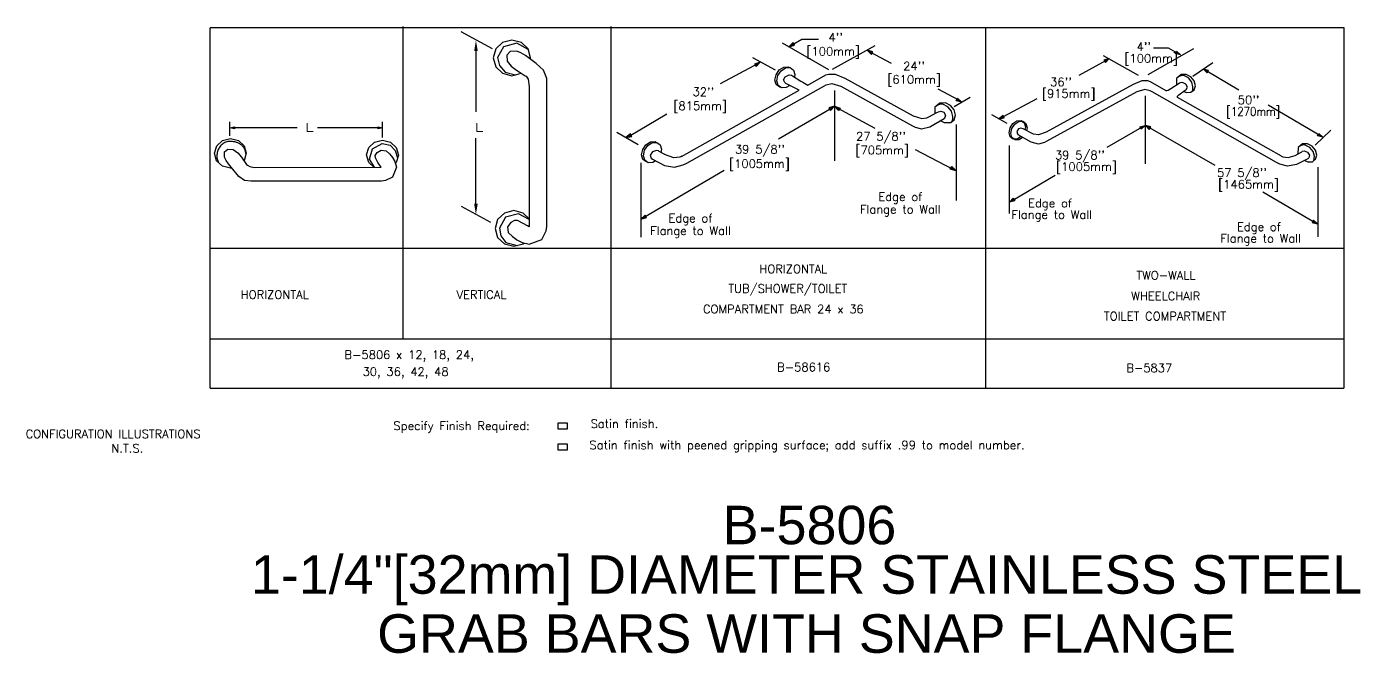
# Model space of a CAD drawing. Extents: x 3.4 to 20.7, y -20 to 3.1.
# Drawn here: x 3.43 to 20.73, y -20.01 to -11.88 of the extents above; entities that cross this region are included whole.
import ezdxf
from ezdxf.enums import TextEntityAlignment as Align

# ---------------------------------------------------------------- set-up
doc = ezdxf.new("R2010")
doc.units = 0
doc.header["$MEASUREMENT"] = 0
for name, color, linetype in [('DETAIL', 4, 'CONTINUOUS'), ('DIM', 1, 'CONTINUOUS'), ('TEXT', 2, 'CONTINUOUS')]:
    doc.layers.add(name, color=color, linetype=linetype)
doc.styles.add('ARIAL_5', font='arial.ttf', dxfattribs={"height": 5})
doc.styles.add('DIM_S_5', font='simplex.shx', dxfattribs={"height": 0.109375})

msp = doc.modelspace()

# ---------------------------------------------------------------- linework, layer by layer
at = {"layer": 'DETAIL', "linetype": 'CONTINUOUS'}
for p, q in [((17.89941, -12.58366), (17.78875, -12.63093)), ((18.01029, -12.59419), (17.97946, -12.58484)), ((18.21562, -12.71126), (18.01029, -12.59419)), ((18.38366, -12.61566), (18.27749, -12.68696)), ((18.39538, -12.60974), (18.38366, -12.61566)), ((18.4267, -12.60644), (18.39538, -12.60974)), ((18.47189, -12.62744), (18.4267, -12.60644)), ((18.49039, -12.66583), (18.47189, -12.62744)), ((11.99827, -13.6515), (13.77674, -12.65019)), ((17.78875, -12.63093), (16.6593, -13.25054)), ((19.64509, -13.64223), (18.03207, -12.72604)), ((18.22187, -12.71219), (18.21562, -12.71126)), ((18.24186, -12.70772), (18.22187, -12.71219)), ((18.27749, -12.68696), (18.24186, -12.70772)), ((18.35996, -12.78261), (18.37852, -12.7632)), ((18.3611, -12.79236), (18.35996, -12.78261)), ((18.36353, -12.79753), (18.3611, -12.79236)), ((19.71045, -13.5618), (18.36353, -12.79753)), ((18.37852, -12.7632), (18.46192, -12.70583)), ((18.46192, -12.70583), (18.47505, -12.69618)), ((18.47505, -12.69618), (18.49039, -12.66583)), ((16.29834, -13.20647), (16.27824, -13.24203)), ((16.27824, -13.24203), (16.28525, -13.27214)), ((16.28525, -13.27214), (16.29336, -13.28484)), ((16.33154, -13.19575), (16.29834, -13.20647)), ((16.36113, -13.20396), (16.33154, -13.19575)), ((16.37801, -13.2138), (16.36113, -13.20396)), ((16.47511, -13.26525), (16.37801, -13.2138)), ((16.49575, -13.27614), (16.47511, -13.26525)), ((16.55733, -13.28376), (16.49575, -13.27614)), ((16.6593, -13.25054), (16.55733, -13.28376)), ((11.60209, -13.48681), (11.55296, -13.50472)), ((11.6286, -13.4928), (11.60209, -13.48681)), ((11.63654, -13.49988), (11.6286, -13.4928)), ((19.9804, -13.49701), (20.00444, -13.49153)), ((20.00444, -13.49153), (20.04897, -13.50793)), ((11.55296, -13.50472), (11.52346, -13.54768)), ((11.52346, -13.54768), (11.53654, -13.58527)), ((11.53654, -13.58527), (11.55023, -13.59846)), ((11.55023, -13.59846), (11.70943, -13.68143)), ((11.7113, -13.54064), (11.63654, -13.49988)), ((11.95027, -13.67415), (11.99827, -13.6515)), ((19.68863, -13.66295), (19.64509, -13.64223)), ((19.7904, -13.68975), (19.68863, -13.66295)), ((19.88856, -13.55003), (19.9732, -13.50347)), ((20.05146, -13.59368), (19.9071, -13.66963)), ((19.9732, -13.50347), (19.9804, -13.49701)), ((20.04897, -13.50793), (20.07574, -13.54723)), ((20.06388, -13.5816), (20.05146, -13.59368)), ((20.07574, -13.54723), (20.06388, -13.5816)), ((11.70943, -13.68143), (11.83808, -13.70345)), ((11.83808, -13.70345), (11.95027, -13.67415)), ((19.9071, -13.66963), (19.7904, -13.68975))]:
    msp.add_line(p, q, dxfattribs=at)
for points in [[(9.72883, -12.05313), (9.6066, -12.08478), (9.51973, -12.16792), (9.48666, -12.28488)], [(9.93812, -12.17522), (9.79166, -12.0949), (9.62034, -12.14011), (9.5429, -12.28034)], [(9.971, -12.28488), (9.93793, -12.16792), (9.85104, -12.08478), (9.72883, -12.05313)], [(9.5429, -12.28034), (9.56846, -12.38504), (9.64251, -12.47263), (9.77637, -12.50385)], [(9.48666, -12.28488), (9.51973, -12.40188), (9.6066, -12.48503), (9.72883, -12.51668)], [(9.96647, -12.30091), (9.971, -12.28488)], [(13.21147, -12.66418), (13.20178, -12.66473), (13.15719, -12.63207), (13.14016, -12.57431), (13.1543, -12.50374), (13.19668, -12.44107), (13.25389, -12.40411), (13.31376, -12.40071)], [(13.21147, -12.66418), (13.20178, -12.66473), (13.15719, -12.63207), (13.14016, -12.57431), (13.1543, -12.50374), (13.19668, -12.44107), (13.25389, -12.40411), (13.31376, -12.40071)], [(13.33236, -12.64159), (13.286, -12.67153), (13.22612, -12.67491), (13.18154, -12.64225), (13.1645, -12.5845), (13.17861, -12.51392), (13.221, -12.45126), (13.27821, -12.41431), (13.33807, -12.41093)], [(13.33236, -12.64159), (13.286, -12.67153), (13.22612, -12.67491), (13.18154, -12.64225), (13.1645, -12.5845), (13.17861, -12.51392), (13.221, -12.45126), (13.27821, -12.41431), (13.33807, -12.41093)], [(13.31376, -12.40071), (13.32845, -12.41147)], [(13.31376, -12.40071), (13.32845, -12.41147)], [(13.33807, -12.41093), (13.38268, -12.44358), (13.39973, -12.50133), (13.39351, -12.53237)], [(13.33807, -12.41093), (13.38268, -12.44358), (13.39973, -12.50133), (13.39351, -12.53237)], [(9.72883, -12.51668), (9.85032, -12.48522)], [(13.45356, -12.70198), (13.40435, -12.6799), (13.28361, -12.61565), (13.26913, -12.60507), (13.2522, -12.57191), (13.27261, -12.52997), (13.32286, -12.50666), (13.35718, -12.51043), (13.36988, -12.51706), (13.47572, -12.58564)], [(13.28361, -12.61565), (13.26913, -12.60507), (13.2522, -12.57191), (13.27261, -12.52997)], [(13.27261, -12.52997), (13.32286, -12.50666), (13.35718, -12.51043), (13.36988, -12.51706)], [(13.40435, -12.6799), (13.28361, -12.61565)], [(13.36988, -12.51706), (13.47572, -12.58564)], [(13.47572, -12.58564), (13.50302, -12.60032)], [(13.47572, -12.58564), (13.50302, -12.60032), (13.56597, -12.63856)], [(13.56597, -12.63856), (13.80075, -12.5061)], [(13.77674, -12.65019), (13.80389, -12.63443), (13.87967, -12.61936), (13.99558, -12.65333)], [(13.80075, -12.5061), (13.83473, -12.49589), (13.92299, -12.49459), (14.04499, -12.54625)], [(14.04499, -12.54625), (14.93148, -13.03622)], [(18.01029, -12.59419), (17.97946, -12.58484), (17.89941, -12.58366), (17.78875, -12.63093)], [(18.21562, -12.71126), (18.01029, -12.59419)], [(18.38366, -12.61566), (18.27749, -12.68696)], [(18.47427, -12.49955), (18.41027, -12.5017), (18.34948, -12.5512), (18.35023, -12.6317)], [(18.44285, -12.51501), (18.41188, -12.51449), (18.38466, -12.52513), (18.36139, -12.54053)], [(18.47189, -12.62744), (18.4267, -12.60644), (18.39538, -12.60974), (18.38366, -12.61566)], [(18.5629, -12.66139), (18.54604, -12.59853), (18.50296, -12.54602), (18.44285, -12.51501)], [(18.46192, -12.70583), (18.47505, -12.69618), (18.49039, -12.66583), (18.47189, -12.62744)], [(18.59432, -12.64593), (18.57743, -12.58308), (18.53437, -12.53056), (18.47427, -12.49955)], [(11.92622, -13.56365), (13.45356, -12.70198)], [(11.99827, -13.6515), (13.77674, -12.65019)], [(13.45356, -12.70198), (13.40435, -12.6799)], [(13.99558, -12.65333), (14.92599, -13.16738)], [(17.78875, -12.63093), (16.6593, -13.25054)], [(17.83647, -12.72608), (16.66719, -13.36771)], [(18.03207, -12.72604), (18.00755, -12.71151), (17.93957, -12.69699), (17.83647, -12.72608)], [(19.64509, -13.64223), (18.03207, -12.72604)], [(18.27749, -12.68696), (18.24186, -12.70772), (18.22187, -12.71219), (18.21562, -12.71126)], [(18.36353, -12.79753), (18.3611, -12.79236), (18.35996, -12.78261), (18.37852, -12.7632)], [(19.71045, -13.5618), (18.36353, -12.79753)], [(18.37852, -12.7632), (18.46192, -12.70583)], [(18.44507, -12.71973), (18.46387, -12.72856), (18.47034, -12.73071), (18.47691, -12.73255)], [(18.47691, -12.73255), (18.53665, -12.73172), (18.57877, -12.70066), (18.59432, -12.64593)], [(18.55227, -12.72021), (18.55491, -12.71698), (18.56166, -12.6916), (18.5629, -12.66139)], [(15.35147, -12.86992), (15.28089, -12.87227), (15.21632, -12.92293), (15.21455, -13.00953)], [(15.31685, -12.88684), (15.28269, -12.88625), (15.25267, -12.89788), (15.22701, -12.91473)], [(15.44923, -13.04679), (15.4306, -12.97809), (15.38311, -12.92069), (15.31685, -12.88684)], [(15.48382, -13.02992), (15.46521, -12.9612), (15.41773, -12.90381), (15.35147, -12.86992)], [(14.93148, -13.03622), (15.04393, -13.0725), (15.11183, -13.06417), (15.13459, -13.05227)], [(15.13459, -13.05227), (15.24161, -12.99604)], [(15.14832, -13.17812), (15.33493, -13.07368)], [(15.24161, -12.99604), (15.26022, -12.98529), (15.29284, -12.97631), (15.32943, -12.98802)], [(15.29235, -13.10055), (15.3171, -13.11557), (15.33478, -13.12264), (15.35439, -13.12454)], [(15.32943, -12.98802), (15.3516, -13.02688), (15.34388, -13.0598), (15.33493, -13.07368)], [(15.35439, -13.12454), (15.42027, -13.12367), (15.4667, -13.08972), (15.48382, -13.02992)], [(15.42229, -13.12175), (15.44037, -13.10755), (15.44783, -13.07981), (15.44923, -13.04679)], [(16.33332, -13.30739), (16.28692, -13.33763), (16.23261, -13.34075), (16.19218, -13.31085), (16.17672, -13.25801), (16.18954, -13.19344), (16.22797, -13.1361), (16.27986, -13.10229), (16.33417, -13.09917)], [(16.33332, -13.30739), (16.28692, -13.33763), (16.23261, -13.34075), (16.19218, -13.31085), (16.17672, -13.25801), (16.18954, -13.19344), (16.22797, -13.1361), (16.27986, -13.10229), (16.33417, -13.09917)], [(16.35284, -13.31841), (16.30899, -13.34697), (16.25466, -13.35007), (16.21423, -13.32019), (16.19877, -13.26734), (16.21159, -13.20276), (16.25003, -13.14543), (16.30192, -13.11162), (16.35622, -13.10853)], [(16.35284, -13.31841), (16.30899, -13.34697), (16.25466, -13.35007), (16.21423, -13.32019), (16.19877, -13.26734), (16.21159, -13.20276), (16.25003, -13.14543), (16.30192, -13.11162), (16.35622, -13.10853)], [(16.33417, -13.09917), (16.37461, -13.12907), (16.39006, -13.18192), (16.38319, -13.21654)], [(16.33417, -13.09917), (16.37461, -13.12907), (16.39006, -13.18192), (16.38319, -13.21654)], [(16.35622, -13.10853), (16.39666, -13.13841), (16.41212, -13.19125), (16.40484, -13.22802)], [(16.35622, -13.10853), (16.39666, -13.13841), (16.41212, -13.19125), (16.40484, -13.22802)], [(14.92599, -13.16738), (14.95923, -13.18504), (15.04189, -13.20508), (15.14832, -13.17812)], [(16.29834, -13.20647), (16.27824, -13.24203), (16.28525, -13.27214), (16.29336, -13.28484)], [(16.46264, -13.38038), (16.29336, -13.28484)], [(16.37801, -13.2138), (16.36113, -13.20396), (16.33154, -13.19575), (16.29834, -13.20647)], [(16.47511, -13.26525), (16.37801, -13.2138)], [(16.6593, -13.25054), (16.55733, -13.28376), (16.49575, -13.27614), (16.47511, -13.26525)], [(5.87066, -13.52294), (5.89906, -13.4257), (5.97327, -13.35668), (6.07749, -13.33056)], [(6.0734, -13.36943), (6.0583, -13.36993), (6.04367, -13.37184), (6.02961, -13.3751), (6.01614, -13.37961), (6.00331, -13.38526), (5.99112, -13.39202), (5.97962, -13.39977), (5.96881, -13.40848), (5.95874, -13.41799), (5.9494, -13.42828), (5.94081, -13.43924), (5.93302, -13.45084), (5.92605, -13.46294), (5.91988, -13.47551), (5.91457, -13.48847), (5.91009, -13.50174), (5.90653, -13.51524), (5.90388, -13.5289), (5.90216, -13.54265), (5.90136, -13.55643), (5.90159, -13.57013), (5.90281, -13.5837), (5.90507, -13.59709), (5.90839, -13.61018), (5.91281, -13.62291), (5.91834, -13.63521), (5.92268, -13.64287)], [(6.28013, -13.53524), (6.27929, -13.5279), (6.27739, -13.51651), (6.27494, -13.50555), (6.27193, -13.49504), (6.26841, -13.48498), (6.26437, -13.47535), (6.25985, -13.46613), (6.25486, -13.45737), (6.24939, -13.44904), (6.24352, -13.44114), (6.23721, -13.43368), (6.23053, -13.42665), (6.22343, -13.42005), (6.21597, -13.41389), (6.2082, -13.40816), (6.2001, -13.40281), (6.19167, -13.39788), (6.18299, -13.39337), (6.17401, -13.38927), (6.16481, -13.38559), (6.15536, -13.38226), (6.14568, -13.37935), (6.13583, -13.37681), (6.12578, -13.37466), (6.11558, -13.37287), (6.10523, -13.37147), (6.09472, -13.37042), (6.08412, -13.36975), (6.0734, -13.36943), (6.0583, -13.36993)], [(6.07749, -13.33056), (6.18162, -13.35706), (6.25552, -13.42636), (6.28349, -13.52371)], [(7.84268, -13.54557), (7.87106, -13.44831), (7.94526, -13.37929), (8.0495, -13.35315)], [(7.94645, -13.70506), (7.87974, -13.59795), (7.92027, -13.46392), (8.04535, -13.39791)], [(8.04535, -13.39791), (8.1476, -13.41898), (8.21584, -13.48561), (8.24512, -13.58183)], [(8.0495, -13.35315), (8.1536, -13.37967), (8.2275, -13.44898), (8.25547, -13.54633)], [(11.48241, -13.63476), (11.47276, -13.6353), (11.42817, -13.60264), (11.41112, -13.54488), (11.42524, -13.47431), (11.46762, -13.41165), (11.52483, -13.37469), (11.5847, -13.37129)], [(11.48241, -13.63476), (11.47276, -13.6353), (11.42817, -13.60264), (11.41112, -13.54488), (11.42524, -13.47431), (11.46762, -13.41165), (11.52483, -13.37469), (11.5847, -13.37129)], [(11.59137, -13.6199), (11.55697, -13.64213), (11.4971, -13.64551), (11.45249, -13.61285), (11.43544, -13.55509), (11.44958, -13.48452), (11.49196, -13.42185), (11.54917, -13.38489), (11.60905, -13.3815)], [(11.59137, -13.6199), (11.55697, -13.64213), (11.4971, -13.64551), (11.45249, -13.61285), (11.43544, -13.55509), (11.44958, -13.48452), (11.49196, -13.42185), (11.54917, -13.38489), (11.60905, -13.3815)], [(11.63654, -13.49988), (11.6286, -13.4928), (11.60209, -13.48681), (11.55296, -13.50472)], [(11.5847, -13.37129), (11.59939, -13.38205)], [(11.5847, -13.37129), (11.59939, -13.38205)], [(11.60905, -13.3815), (11.65363, -13.41416), (11.67068, -13.47192), (11.66227, -13.51391)], [(11.60905, -13.3815), (11.65363, -13.41416), (11.67068, -13.47192), (11.66227, -13.51391)], [(16.66719, -13.36771), (16.63629, -13.3846), (16.55992, -13.40431), (16.46264, -13.38038)], [(20.04904, -13.40051), (19.98504, -13.40267), (19.92863, -13.44633), (19.92455, -13.53037)], [(20.01764, -13.41597), (19.98666, -13.41545), (19.95942, -13.42609), (19.93612, -13.44149)], [(19.9732, -13.50347), (19.9804, -13.49701), (20.00444, -13.49153), (20.04897, -13.50793)], [(20.13769, -13.56235), (20.12082, -13.49947), (20.07775, -13.44695), (20.01764, -13.41597)], [(20.16911, -13.54691), (20.15221, -13.48404), (20.10913, -13.43153), (20.04904, -13.40051)], [(6.07667, -13.71614), (5.97254, -13.68962), (5.89863, -13.62031), (5.87066, -13.52294)], [(6.28349, -13.52371), (6.2551, -13.62098), (6.25455, -13.62149)], [(7.9369, -13.70507), (7.87065, -13.64294), (7.84268, -13.54557)], [(8.25547, -13.54633), (8.22709, -13.6436), (8.2169, -13.65308)], [(11.55296, -13.50472), (11.52346, -13.54768), (11.53654, -13.58527), (11.55023, -13.59846)], [(11.55023, -13.59846), (11.70943, -13.68143)], [(11.7113, -13.54064), (11.63654, -13.49988)], [(11.93172, -13.56095), (11.90544, -13.57325), (11.82945, -13.58078), (11.70803, -13.53953)], [(11.70943, -13.68143), (11.83808, -13.70345), (11.95027, -13.67415), (11.99827, -13.6515)], [(19.9071, -13.66963), (19.7904, -13.68975), (19.68863, -13.66295), (19.64509, -13.64223)], [(19.70546, -13.55938), (19.72929, -13.57063), (19.79821, -13.57752), (19.88856, -13.55003)], [(19.88856, -13.55003), (19.9732, -13.50347)], [(20.05146, -13.59368), (19.9071, -13.66963)], [(20.01189, -13.61522), (20.03066, -13.62746), (20.04512, -13.63168), (20.05169, -13.63351)], [(20.04897, -13.50793), (20.07574, -13.54723), (20.06388, -13.5816), (20.05146, -13.59368)], [(20.05169, -13.63351), (20.11144, -13.63269), (20.15355, -13.60162), (20.16911, -13.54691)], [(20.12705, -13.62117), (20.12969, -13.61794), (20.13644, -13.59256), (20.13769, -13.56235)], [(6.09101, -13.71254), (6.07667, -13.71614)], [(9.7526, -14.26757), (9.63039, -14.29921), (9.5435, -14.38236), (9.51043, -14.49935)], [(9.95234, -14.38442), (9.81543, -14.30935), (9.64412, -14.35458), (9.56667, -14.49481)], [(9.95233, -14.37339), (9.87483, -14.29921), (9.7526, -14.26757)], [(9.51043, -14.49935), (9.5435, -14.61633), (9.63039, -14.69949), (9.7526, -14.73114)], [(9.56667, -14.49481), (9.58414, -14.59704), (9.6501, -14.68217), (9.80019, -14.71829)], [(9.7526, -14.73114), (9.87483, -14.69949), (9.88676, -14.68807)]]:
    msp.add_lwpolyline(points, dxfattribs=at)
for points in [[(9.95128, -12.6573), (9.9524, -14.47924), (9.92947, -14.4659), (9.87272, -14.43435), (9.80019, -14.39727), (9.7616, -14.39524), (9.71351, -14.42054), (9.67176, -14.47924), (9.68162, -14.5514), (9.73482, -14.60435), (9.76688, -14.62492), (9.79277, -14.64498), (9.85989, -14.68224), (9.9524, -14.70231), (10.11494, -14.64266), (10.17365, -14.53189), (10.18146, -14.47224), (10.18146, -12.55412), (10.13751, -12.44652), (10.04371, -12.35801), (9.95714, -12.29401), (9.90334, -12.25485), (9.84594, -12.22055), (9.79065, -12.19841), (9.70737, -12.20061), (9.66115, -12.24799), (9.66701, -12.32588), (9.72037, -12.39281), (9.7896, -12.44558), (9.82396, -12.46699), (9.90056, -12.51997), (9.91371, -12.52455), (9.93813, -12.55965)], [(9.95128, -12.6573), (9.9524, -14.47924), (9.92947, -14.4659), (9.87272, -14.43435), (9.80019, -14.39727), (9.7616, -14.39524), (9.71351, -14.42054), (9.67176, -14.47924), (9.68162, -14.5514), (9.73482, -14.60435), (9.76688, -14.62492), (9.79277, -14.64498), (9.85989, -14.68224), (9.9524, -14.70231), (10.11494, -14.64266), (10.17365, -14.53189), (10.18146, -14.47224), (10.18146, -12.55412), (10.13751, -12.44652), (10.04371, -12.35801), (9.95714, -12.29401), (9.90334, -12.25485), (9.84594, -12.22055), (9.79065, -12.19841), (9.70737, -12.20061), (9.66115, -12.24799), (9.66701, -12.32588), (9.72037, -12.39281), (9.7896, -12.44558), (9.82396, -12.46699), (9.90056, -12.51997), (9.91371, -12.52455), (9.93813, -12.55965)], [(6.38464, -13.70633), (8.03082, -13.70499), (8.01899, -13.68671), (7.991, -13.64148), (7.95808, -13.58365), (7.95636, -13.55294), (7.97896, -13.51469), (8.03128, -13.48154), (8.09554, -13.48951), (8.14261, -13.53195), (8.16088, -13.55751), (8.1787, -13.57817), (8.21176, -13.63168), (8.22947, -13.70535), (8.17986, -13.83253), (8.08812, -13.87831), (8.03877, -13.88431), (6.34007, -13.88431), (6.26035, -13.87515), (6.18606, -13.82617), (6.08481, -13.70514), (6.05146, -13.66123), (6.0203, -13.61597), (5.99994, -13.57243), (6.00205, -13.50613), (6.04432, -13.46939), (6.11368, -13.47418), (6.1732, -13.51677), (6.22008, -13.57198), (6.23908, -13.59936), (6.28737, -13.66847), (6.29728, -13.67828), (6.3288, -13.69651)], [(6.38464, -13.70633), (8.03082, -13.70499), (8.01899, -13.68671), (7.991, -13.64148), (7.95808, -13.58365), (7.95636, -13.55294), (7.97896, -13.51469), (8.03128, -13.48154), (8.09554, -13.48951), (8.14261, -13.53195), (8.16088, -13.55751), (8.1787, -13.57817), (8.21176, -13.63168), (8.22947, -13.70535), (8.17986, -13.83253), (8.08812, -13.87831), (8.03877, -13.88431), (6.34007, -13.88431), (6.26035, -13.87515), (6.18606, -13.82617), (6.08481, -13.70514), (6.05146, -13.66123), (6.0203, -13.61597), (5.99994, -13.57243), (6.00205, -13.50613), (6.04432, -13.46939), (6.11368, -13.47418), (6.1732, -13.51677), (6.22008, -13.57198), (6.23908, -13.59936), (6.28737, -13.66847), (6.29728, -13.67828), (6.3288, -13.69651)]]:
    msp.add_lwpolyline(points, close=True, dxfattribs=at)
at = {"layer": 'DIM', "linetype": 'CONTINUOUS'}
for p, q in [((5.81652, -16.57185), (5.81652, -11.8962)), ((20.51857, -11.8962), (5.81652, -11.8962)), ((9.26185, -12.19788), (9.26185, -12.98404)), ((9.26185, -14.17765), (9.26185, -13.32847)), ((5.81652, -16.57185), (20.51857, -16.57185))]:
    msp.add_line(p, q, dxfattribs=at)
for points in [[(8.31539, -11.87972), (8.31539, -15.94264)], [(11.01202, -11.87972), (11.01202, -16.57185)], [(15.87202, -11.88871), (15.87202, -16.57185)], [(20.51857, -11.88871), (20.51857, -16.57185)], [(9.47522, -12.16932), (9.06918, -11.94519)], [(13.23238, -12.0878), (13.83344, -12.4342)], [(13.35521, -12.12091), (13.48804, -12.04277)], [(13.48804, -12.04277), (13.54702, -12.04276), (13.64938, -12.04287), (13.70458, -12.04289)], [(12.85047, -12.27997), (13.14539, -12.44033)], [(14.43525, -12.12786), (13.88342, -12.43393)], [(14.65413, -12.35899), (14.37594, -12.20906)], [(17.39831, -12.25312), (17.85062, -12.50773)], [(18.56846, -12.16822), (17.97899, -12.50576)], [(18.24692, -12.15823), (18.19342, -12.15823), (18.10058, -12.15833), (18.05052, -12.15833)], [(18.36739, -12.22974), (18.24692, -12.15823)], [(12.933, -12.35477), (12.4305, -12.62298)], [(17.43546, -12.31869), (17.08421, -12.51348)], [(18.81925, -12.34767), (18.55894, -12.52549)], [(19.1582, -12.7049), (18.74242, -12.45728)], [(13.91356, -12.70694), (13.91281, -13.61984)], [(15.52484, -12.83549), (15.25623, -12.69176)], [(15.67274, -12.79839), (15.46565, -12.91861)], [(17.94255, -12.77854), (17.94364, -13.66182)], [(13.88687, -12.93152), (13.18731, -13.34019)], [(13.94948, -12.93441), (14.43615, -13.19738)], [(16.53744, -12.81558), (16.09928, -13.0498)], [(20.20886, -13.29408), (19.53863, -12.89836)], [(6.06807, -13.2953), (6.06772, -13.11572)], [(8.05032, -13.31872), (8.05016, -13.11551)], [(11.73759, -13.01597), (11.24898, -13.30374)], [(15.94921, -13.02041), (16.15016, -13.1341)], [(6.94306, -13.19246), (6.10818, -13.19304)], [(7.99812, -13.19348), (7.20837, -13.19345)], [(11.08899, -13.25144), (11.36821, -13.41006)], [(15.49299, -13.15), (15.49128, -14.13496)], [(17.4498, -13.44287), (17.9013, -13.18481)], [(18.849, -13.68055), (17.97544, -13.18214)], [(20.35028, -13.22282), (20.14735, -13.41627)], [(14.96137, -13.47282), (15.44609, -13.72838)], [(16.17753, -13.42144), (16.17727, -14.30524)], [(11.40036, -13.6467), (11.4001, -14.61261)], [(12.47965, -13.74791), (11.43453, -14.36169)], [(16.22657, -14.13312), (16.7752, -13.80646)], [(20.18205, -13.70454), (20.1805, -14.60578)], [(20.13924, -14.42068), (19.46906, -14.02651)], [(9.45413, -14.42123), (9.07664, -14.21532)], [(5.81652, -14.75612), (20.51857, -14.75612)], [(5.81652, -15.93365), (20.51857, -15.93365)], [(5.81652, -16.57185), (20.51857, -16.57185)]]:
    msp.add_lwpolyline(points, dxfattribs=at)
for points in [[(13.37519, -12.08632), (13.32025, -12.13985), (13.39526, -12.12027)], [(13.37519, -12.08632), (13.32025, -12.13985), (13.39526, -12.12027)], [(14.41151, -12.20702), (14.33692, -12.18605), (14.39077, -12.24058)], [(14.41151, -12.20702), (14.33692, -12.18605), (14.39077, -12.24058)], [(18.34927, -12.19809), (18.3991, -12.24706), (18.33107, -12.22914)], [(18.34927, -12.19809), (18.3991, -12.24706), (18.33107, -12.22914)], [(12.89754, -12.39842), (12.94976, -12.34238), (12.8758, -12.36542)], [(12.89754, -12.39842), (12.94976, -12.34238), (12.8758, -12.36542)], [(17.42651, -12.34433), (17.47386, -12.29306), (17.4068, -12.31415)], [(17.42651, -12.34433), (17.47386, -12.29306), (17.4068, -12.31415)], [(18.76587, -12.44925), (18.69821, -12.43003), (18.74703, -12.47997)], [(18.76587, -12.44925), (18.69821, -12.43003), (18.74703, -12.47997)], [(13.86157, -12.96829), (13.91379, -12.91225), (13.83985, -12.93529)], [(13.86157, -12.96829), (13.91379, -12.91225), (13.83985, -12.93529)], [(13.96617, -12.9687), (13.91394, -12.91266), (13.98789, -12.93574)], [(13.96617, -12.9687), (13.91394, -12.91266), (13.98789, -12.93574)], [(15.51055, -12.80637), (15.56645, -12.85891), (15.49109, -12.84071)], [(15.51055, -12.80637), (15.56645, -12.85891), (15.49109, -12.84071)], [(16.1004, -13.03133), (16.04654, -13.07599), (16.11585, -13.06381)], [(16.1004, -13.03133), (16.04654, -13.07599), (16.11585, -13.06381)], [(6.12911, -13.20752), (6.07113, -13.19301), (6.12911, -13.17853)], [(6.12911, -13.20752), (6.07113, -13.19301), (6.12911, -13.17853)], [(7.99319, -13.17885), (8.05128, -13.19289), (7.99346, -13.20788)], [(7.99319, -13.17885), (8.05128, -13.19289), (7.99346, -13.20788)], [(11.2662, -13.27108), (11.20681, -13.31983), (11.28326, -13.30656)], [(11.2662, -13.27108), (11.20681, -13.31983), (11.28326, -13.30656)], [(17.87328, -13.17909), (17.94153, -13.16204), (17.89106, -13.21038)], [(17.87328, -13.17909), (17.94153, -13.16204), (17.89106, -13.21038)], [(18.01474, -13.18195), (17.94697, -13.16311), (17.99609, -13.21276)], [(18.01474, -13.18195), (17.94697, -13.16311), (17.99609, -13.21276)], [(20.19587, -13.26744), (20.24657, -13.31552), (20.17824, -13.29884)], [(20.19587, -13.26744), (20.24657, -13.31552), (20.17824, -13.29884)], [(15.43386, -13.69671), (15.48923, -13.74979), (15.41408, -13.73082)], [(15.43386, -13.69671), (15.48923, -13.74979), (15.41408, -13.73082)], [(16.25131, -14.13854), (16.18388, -14.15849), (16.23212, -14.10803)], [(16.25131, -14.13854), (16.18388, -14.15849), (16.23212, -14.10803)], [(11.45539, -14.32466), (11.40059, -14.3783), (11.47556, -14.35858)], [(11.45539, -14.32466), (11.40059, -14.3783), (11.47556, -14.35858)], [(20.10979, -14.42306), (20.17839, -14.43881), (20.12697, -14.39144)], [(20.10979, -14.42306), (20.17839, -14.43881), (20.12697, -14.39144)], [(10.32933, -17.02111), (10.44349, -17.02111), (10.44349, -17.10259), (10.32933, -17.10259)], [(10.32933, -17.29481), (10.44349, -17.29481), (10.44349, -17.3763), (10.32933, -17.3763)]]:
    msp.add_lwpolyline(points, close=True, dxfattribs=at)
for points in [[(9.23841, -12.19788), (9.28528, -12.19788), (9.26185, -12.05726)], [(13.37519, -12.08632), (13.32025, -12.13985), (13.37519, -12.08632), (13.39526, -12.12027)], [(14.41151, -12.20702), (14.33692, -12.18605), (14.41151, -12.20702), (14.39077, -12.24058)], [(18.34927, -12.19809), (18.3991, -12.24706), (18.34927, -12.19809), (18.33107, -12.22914)], [(12.89754, -12.39842), (12.94976, -12.34238), (12.89754, -12.39842), (12.8758, -12.36542)], [(17.42651, -12.34433), (17.47386, -12.29306), (17.42651, -12.34433), (17.4068, -12.31415)], [(18.76587, -12.44925), (18.69821, -12.43003), (18.76587, -12.44925), (18.74703, -12.47997)], [(13.86157, -12.96829), (13.91379, -12.91225), (13.86157, -12.96829), (13.83985, -12.93529)], [(13.96617, -12.9687), (13.91394, -12.91266), (13.96617, -12.9687), (13.98789, -12.93574)], [(15.51055, -12.80637), (15.56645, -12.85891), (15.51055, -12.80637), (15.49109, -12.84071)], [(16.1004, -13.03133), (16.04654, -13.07599), (16.1004, -13.03133), (16.11585, -13.06381)], [(6.12911, -13.20752), (6.07113, -13.19301), (6.12911, -13.20752), (6.12911, -13.17853)], [(7.99319, -13.17885), (8.05128, -13.19289), (7.99319, -13.17885), (7.99346, -13.20788)], [(11.2662, -13.27108), (11.20681, -13.31983), (11.2662, -13.27108), (11.28326, -13.30656)], [(17.87328, -13.17909), (17.94153, -13.16204), (17.87328, -13.17909), (17.89106, -13.21038)], [(18.01474, -13.18195), (17.94697, -13.16311), (18.01474, -13.18195), (17.99609, -13.21276)], [(20.19587, -13.26744), (20.24657, -13.31552), (20.19587, -13.26744), (20.17824, -13.29884)], [(15.43386, -13.69671), (15.48923, -13.74979), (15.43386, -13.69671), (15.41408, -13.73082)], [(9.23841, -14.17765), (9.28528, -14.17765), (9.26185, -14.31828)], [(16.25131, -14.13854), (16.18388, -14.15849), (16.25131, -14.13854), (16.23212, -14.10803)], [(11.45539, -14.32466), (11.40059, -14.3783), (11.45539, -14.32466), (11.47556, -14.35858)], [(20.10979, -14.42306), (20.17839, -14.43881), (20.10979, -14.42306), (20.12697, -14.39144)]]:
    msp.add_solid(points, dxfattribs=at)

# ---------------------------------------------------------------- texts
at = {"layer": 'DIM', "linetype": 'CONTINUOUS', "style": 'DIM_S_5'}
for s, p in [("4''", (13.83599, -12.0728)), ("4''", (17.83179, -12.19571)), ('[100mm]', (13.54944, -12.25451)), ('[100mm]', (17.67321, -12.34549)), ("24''", (14.80411, -12.44614)), ('[610mm]', (14.59883, -12.61945)), ("36''", (16.70991, -12.65253)), ("32''", (12.07176, -12.78018)), ('[915mm]', (16.60423, -12.80231)), ("50''", (19.14407, -12.88546)), ('[815mm]', (11.82404, -12.96226)), ("27 5/8''", (14.19225, -13.35866)), ("39 5/8''", (12.62216, -13.52686)), ('[705mm]', (14.18491, -13.53668)), ("39 5/8''", (16.77261, -13.60211)), ('[1005mm]', (12.54558, -13.71331)), ('[1005mm]', (16.78849, -13.75185)), ("57 5/8''", (18.87441, -13.83117)), ('[1465mm]', (18.89029, -13.98095)), ('Edge of', (14.48194, -14.14181)), ('Edge of', (16.4243, -14.22476)), ('Edge of', (11.7602, -14.41976)), ('Flange to Wall', (14.24409, -14.30548)), ('Flange to Wall', (16.2086, -14.37454)), ('Flange to Wall', (11.52236, -14.58343)), ('Edge of', (19.13392, -14.53293)), ('Flange to Wall', (18.91822, -14.68271)), ('HORIZONTAL', (12.93869, -15.07913)), ('TUB/SHOWER/TOILET', (12.53576, -15.33363)), ('TWO-WALL', (17.82852, -15.1623)), ('HORIZONTAL', (6.21202, -15.4123)), ('VERTICAL', (9.01046, -15.4123)), ('WHEELCHAIR', (17.76233, -15.43197)), ('COMPARTMENT BAR 24 x 36', (12.20633, -15.60048)), ('TOILET COMPARTMENT', (17.4074, -15.69265)), ('B-5806 x 12, 18, 24,', (7.55676, -16.19304)), ('B-58616', (13.1689, -16.35386)), ('B-5837', (17.69837, -16.36511)), ('30, 36, 42, 48', (7.79192, -16.41208)), ('CONFIGURATION ILLUSTRATIONS', (3.42034, -17.22043)), ('Specify Finish Required:', (8.19266, -17.1151)), ('Satin finish.', (10.74919, -17.08856)), ('N.T.S.', (4.53411, -17.40793)), ('Satin finish with peened gripping surface; add suffix .99 to model number.', (10.73515, -17.36477))]:
    msp.add_text(s, height=0.109375, dxfattribs=at).set_placement(p)
for s, height, width, p in [('[1270mm]', 0.109375, 0.885281, (18.99606, -13.03523)), ('L', 0.10938, 1.34262, (7.04881, -13.24264)), ('L', 0.10938, 1.34262, (9.25031, -13.24264))]:
    msp.add_text(s, height=height, dxfattribs=dict(at, width=width)).set_placement(p)
at = {"layer": 'TEXT', "linetype": 'CONTINUOUS', "style": 'ARIAL_5'}
for s, p in [('B-5806', (13.58881, -18.34872)), ('1-1/4"[32mm] DIAMETER STAINLESS STEEL', (13.54965, -19.05293)), ('GRAB BARS WITH SNAP FLANGE', (13.54965, -19.75713))]:
    msp.add_text(s, height=0.5, dxfattribs=at).set_placement(p, align=Align.MIDDLE)

doc.saveas('drawing.dxf')
